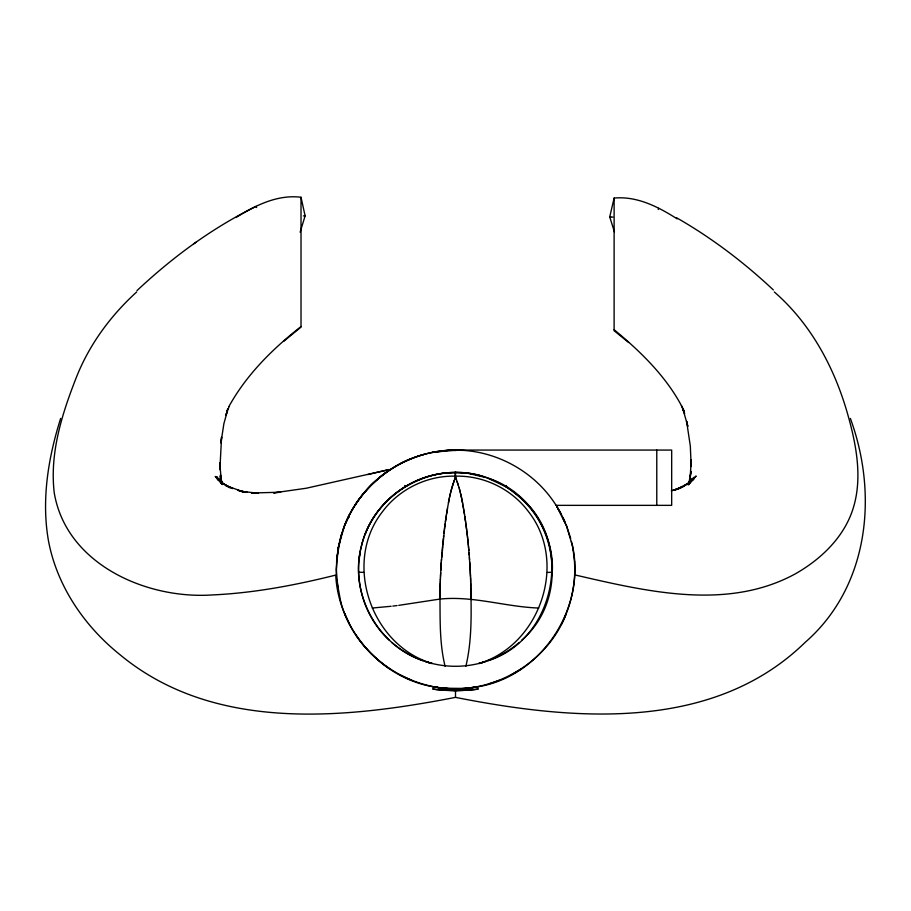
<?xml version="1.0" encoding="UTF-8"?>
<svg xmlns="http://www.w3.org/2000/svg" width="911" height="911" viewBox="0 0 911 911"><rect width="100%" height="100%" fill="white"/><g stroke="black" fill="none" stroke-linecap="round" stroke-linejoin="round"><path stroke-width="1.37" d="M489.07 478.526C555.482 500.492 574.704 594.462 521.627 640.285M571.436 541.453C588.779 606.749 540.177 680.358 472.114 687.554M439.945 595.27C440.229 618.945 439.33 643.166 445.115 666.328M456.149 450.501L447.768 450.41L431.882 452.528M398.756 605.36L439.899 599.074L439.967 593.995M439.967 594.154L439.99 592.514M454.646 479.539L455.58 472M439.99 592.731L440.264 582.676M440.013 591.467L440.07 588.939M440.104 587.618L440.309 581.138M440.298 581.423L440.446 577.711M440.343 580.182L440.4 578.94M440.434 577.938L440.571 574.761M440.503 576.469L441.083 565.367M336.706 558.614L336.33 574.534M362.327 542.774C352.193 576.982 363.056 616.189 389.373 640.285M520.864 497.884C574.636 542.899 554.936 639.659 488.273 660.646M574.773 569.443C574.704 588.449 570.07 607.33 561.449 624.274M440.617 574.021L440.673 572.803M440.799 570.366L440.992 566.756M441.072 565.56L441.3 562.019M441.14 564.376L441.22 563.192M441.277 562.303L444.819 526.137M441.38 560.789L441.482 559.286M441.596 557.794L441.812 554.845M441.926 553.398L442.051 551.952M442.154 550.734L442.53 546.463M442.678 544.949L443.35 538.299M443.486 537.023L443.634 535.748M443.919 533.265L444.363 529.633M444.454 528.881L444.967 524.998M444.864 525.784L445.115 523.871M342.092 532.502L338.869 544.493L336.706 558.739L340.805 536.556M445.024 524.611L445.673 519.908M358.98 560.732L360.209 551.804M445.411 521.752L445.547 520.819M445.57 520.591L446.492 514.442M445.73 519.532L446.026 517.448M446.196 516.343L446.322 515.478M446.458 514.624L447.495 508.372M446.595 513.793L447.244 509.83M447.415 508.839L448.713 501.46M338.254 547.545L336.227 569.443L338.209 591.148M477.763 687.703L478.002 689.058L474.733 689.593L455.5 691.039L436.267 689.593L432.998 689.058L433.237 687.703M448.44 502.974L449.396 497.896M448.85 500.72L450.102 494.673M449.533 497.224L451.23 490.22M688.614 484.584L691.073 471.329L690.105 478.377L691.267 459.861L691.176 466.523L690.322 446.026L686.575 421.121L687.839 426.371L682.897 408.971L684.616 413.48L681.405 405.623M614.435 231.906L609.732 216.909L614.116 198.086C637.04 195.876 658.459 206.934 677.203 218.902M338.209 547.739L344.563 525.488L349.494 514.635M450.273 493.933L450.512 492.953M450.672 492.316L451.924 487.761M465.863 666.317C472.729 637.393 471.112 607.193 470.588 577.699M688.682 484.686L689.98 479.858L688.545 484.379M300.118 232.214L305.117 215.861L301.017 197.266C277.57 194.305 255.387 205.419 236.086 217.478M451.389 489.617L452.642 485.449M60.638 418.445C48.192 457.846 41.234 500.071 48.534 541.168C57.12 586.217 84.313 626.028 119.728 654.485C213.333 732.319 344.301 719.007 455.5 697.37C572.199 720.396 712.277 732.877 805.119 642.392C869.026 586.741 878.352 494.605 850.362 418.445M452.095 487.203L453.04 484.208M452.813 484.903L453.405 483.115M453.166 483.821L454.407 480.188M340.828 536.625C348.719 509.431 366.37 485.221 390.022 469.62M362.305 542.842C373.339 502.257 413.093 472.137 455.158 472.524M453.553 482.671L454.168 480.871M454.338 480.393L454.691 479.391M343.083 529.576C355.711 493.375 386.811 464.428 423.831 454.441M229.037 406.864L225.712 415.37L227.454 410.815L223.878 423.706L220.929 442.951L221.578 437.018L219.87 469.655L219.779 462.936L221.396 482.033L220.416 474.916L222.09 483.616L220.155 476.419L221.726 482.295M688.796 484.265L690.732 479.516L688.682 484.356M658.209 209.507L658.699 208.312M344.563 525.624C361.621 480.894 407.684 449.727 455.5 450.159M365.391 533.766C377.814 501.426 408.754 477.444 443.099 473.321M566.403 613.342C547.477 663.595 491.769 695.617 438.92 687.554M226.907 410.793L227.887 408.652M228.923 406.511C246.357 374.82 272.731 348.719 301.017 326.548M509.408 488.9L505.73 486.554L506.277 485.495M689.729 482.796L692.018 478.742L688.818 484.424M346.499 521.001L349.334 516.161M348.298 517.881L348.913 516.844M355.586 504.295C369.035 483.9 388.69 467.742 411.328 458.529M689.16 483.809L693.875 477.455L690.663 481.737L696.141 476.032L687.805 484.675L693.875 479.084L682.339 487.066L688.875 483.103L674.664 490.198L681.508 487.169L673.992 490.016M689.9 482.773L693.875 477.455M136.661 291.987C110.573 315.696 89.141 344.779 76.228 377.712C61.902 414.163 49.547 453.268 54.25 492.862C66.241 564.114 146.215 599.427 212.252 594.94C253.953 593.061 295.312 585.204 335.726 575.092C338.38 629.626 382.597 681.098 438.886 687.554M136.946 290.632C172.509 257.255 212.229 227.921 256.093 206.376L256.617 207.526M519.168 642.506C507.586 652.458 493.739 659.701 478.935 663.47C540.098 645.284 568.418 562.44 528.517 511.697C511.686 489.025 483.707 475.417 455.5 476.157C427.293 475.417 399.314 489.025 382.483 511.697C342.582 562.44 370.902 645.284 432.065 663.47L426.382 661.876M193.61 243.909L196.195 242.132M283.594 341.397L301.017 327.106L301.017 197.266M510.285 675.393L520.773 669.278M363.705 572.359L358.627 572.222M400.476 463.608C417.352 454.931 436.153 450.148 455.158 450.068L671.68 450.068L671.68 505.354L555.858 505.354M488.319 684.115L499.41 680.346M672.944 490.346L680.984 487.909L671.316 490.824M485.199 661.693C466.011 667.82 444.989 667.82 425.801 661.693M484.618 661.876L478.935 663.47M477.58 686.655C463.073 690.401 447.825 691.267 432.998 689.058M389.156 469.518L367.85 474.563M388.154 469.803L306.198 488.25L273.596 492.885L280.69 492.213L251.493 493.01L258.485 493.295L240.322 491.234L247.28 492.407L237.908 490.312L244.877 492.395L225.746 485.529L232.59 488.569L223.218 483.741L229.754 487.704L217.319 479.232L223.4 484.094L215.224 476.442L222.284 484.253L216.795 476.954L221.51 483.297M473.299 687.384L474.369 687.213M478.002 689.058C463.175 691.267 447.927 690.401 433.42 686.655M433.477 452.209L455.158 450.159M477.205 686.735C418.787 698.691 356.03 659.849 340.828 602.148M472.08 687.554L463.847 688.42M397.059 605.564L392.823 606.077M444.147 473.208L455.5 472.524L466.853 473.208M391.138 606.27L372.28 608.036M439.899 599.074C473.208 595.646 505.559 606.897 538.72 608.036M463.79 688.431L444.784 688.226M484.231 476.886C433.477 459.713 373.487 493.329 361.576 545.53C348.662 592.196 376.995 645.125 422.727 660.646M303.431 215.907L305.117 215.861M455.58 450.159C495.607 449.92 534.814 471.454 556.097 505.354M552.373 572.222L547.443 572.438M452.699 688.682L454.088 688.705M456.149 450.159L462.947 450.398M609.732 216.909L610.939 216.977M455.5 472.524C507.279 471.34 553.603 517.653 552.408 569.443M611.657 217.023L612.875 217.114M445.775 688.317L447.153 688.42M467.901 473.321L487.055 477.808L505.73 486.554M436.631 687.213L437.701 687.384M470.611 473.709L473.139 474.175M475.667 474.654L480.701 475.861M432.065 663.47C417.261 659.701 403.414 652.458 391.832 642.506M574.659 574.875C646.241 591.353 727.08 611.122 795.417 573.805C818.704 560.527 839.771 541.316 850.305 516.207C863.412 484.698 857.376 449.18 848.562 417.375C835.615 369.9 811.872 324.623 774.339 291.987M400.715 675.347L411.59 680.312M676.395 217.661C711.491 237.691 743.9 262.311 773.348 289.949M628.692 342.536L614.116 330.716L614.116 198.086M510.615 489.719L519.771 496.905M390.227 669.221C376.55 660.111 364.764 648.313 355.666 634.625M614.116 329.702C641.651 352.443 668.184 378.395 684.093 410.793M216.795 476.954L220.701 482.147M556.78 506.436L559.992 511.914M563.305 518.883L566.847 526.683L570.673 538.447M561.21 514.191L556.883 506.596L566.562 525.943L572.438 545.94M560.481 512.802L564.501 521.001M404.723 485.495L405.27 486.554M563.146 518.074L564.934 522.003M344.597 613.24L349.551 624.126M222.341 484.424L220.701 480.666L222.159 484.231M456.32 479.391L455.978 478.446M455.807 477.99L456.491 479.892M455.648 477.535L455.921 478.275M456.365 479.539L456.605 480.188M455.5 477.102L455.705 477.683M456.855 480.906L458.905 487.203M457.037 481.441L457.994 484.299M458.187 484.914L458.381 485.54M458.95 487.374L459.303 488.547M459.326 488.626L462.014 499.991M459.463 489.116L459.748 490.141M460.044 491.2L460.328 492.316M460.613 493.466L461.182 495.926M340.828 602.262L336.706 580.034M461.319 496.518L461.775 498.75M462.002 499.911L462.287 501.46M572.438 545.974L573.167 549.937M462.116 500.515L462.788 504.261M462.332 501.722L462.56 502.974M462.697 503.783L463.585 508.839M463.027 505.594L463.437 507.951M463.505 508.372L463.756 509.83M463.745 509.739L464.006 511.333M463.893 510.65L464.143 512.141M464.052 511.572L464.405 513.793M464.2 512.517L464.542 514.624M464.508 514.442L464.815 516.435M464.804 516.343L464.963 517.448M573.167 549.959L574.534 561.78M464.94 517.22L465.27 519.532M465.065 518.097L465.419 520.591M465.327 519.908L465.726 522.766M465.453 520.819L465.578 521.752M465.715 522.698L465.965 524.622M466.022 524.998L466.774 530.692M465.874 523.882L466.66 529.792M466.785 530.828L466.944 532.035M466.887 531.614L467.389 535.748M467.001 532.536L468.095 542.307M467.457 536.34L467.673 538.299M467.776 539.289L467.992 541.293M468.083 542.239L468.379 545.404M468.208 543.582L468.709 549.105M468.47 546.315L468.584 547.705M468.664 548.581L468.835 550.517M468.755 549.652L469.416 557.794M469.028 552.931L469.211 555.141M469.381 557.395L470.657 579.533M469.472 558.534L469.552 559.673M469.723 562.007L469.951 565.56M470.019 566.756L470.235 570.366M470.292 571.573L470.531 576.469M574.534 561.745L574.773 569.477M470.68 580.182L470.725 581.423M470.771 582.676L470.885 586.422M470.919 587.686L471.021 592.731M455.42 472L455.5 476.157M471.044 593.995L471.089 597.81M656.774 450.068L656.774 505.354M455.5 688.716L455.5 697.348M222.238 484.538L219.027 478.844L222.216 484.504"/></g></svg>
